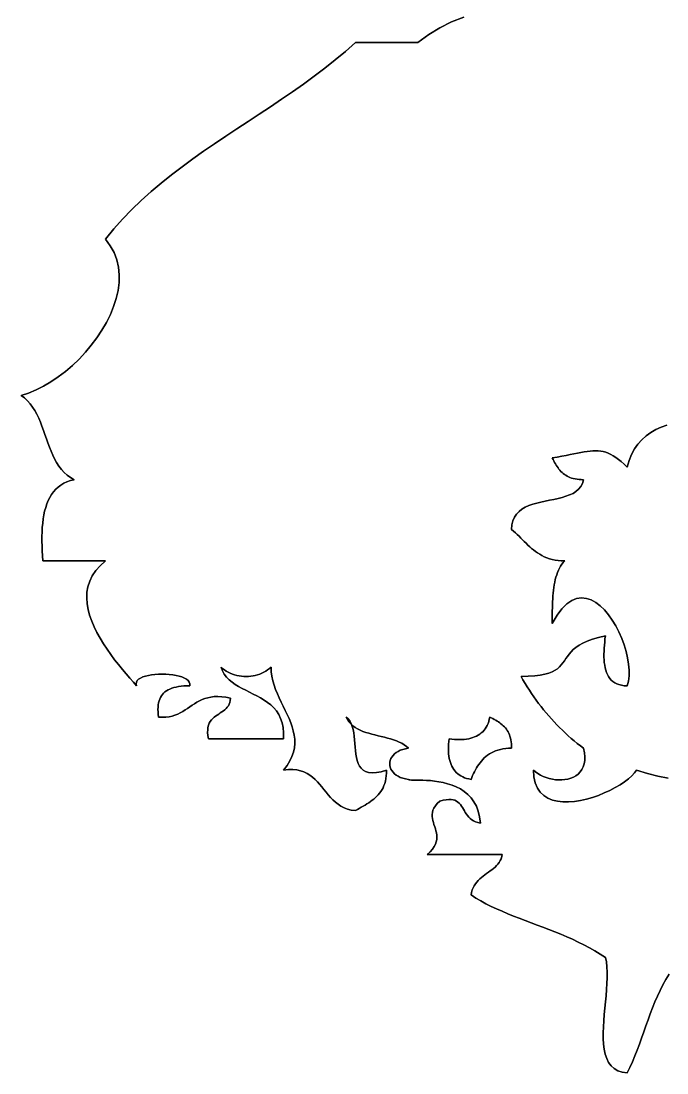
# Model space of a CAD drawing. Extents: x 0 to 1.82, y -2.75 to 0.29.
# Drawn here: x 0.7588 to 0.9635, y -1.927 to -1.5934 of the extents above; entities that cross this region are included whole.
import ezdxf

# ---------------------------------------------------------------- set-up
doc = ezdxf.new("R2010")
doc.units = 0
doc.layers.get('0').update_dxf_attribs({"linetype": 'CONTINUOUS'})

msp = doc.modelspace()

# ---------------------------------------------------------------- linework, layer by layer
at = {"color": 7}
for points in [[(0.89911, -1.59213), (0.89526, -1.59365), (0.89155, -1.59548), (0.88798, -1.59766), (0.88456, -1.60019)], [(0.88456, -1.60019), (0.88798, -1.59766), (0.89155, -1.59548), (0.89526, -1.59365), (0.89911, -1.59213)], [(0.86475, -1.60019), (0.86161, -1.60299), (0.85839, -1.6057), (0.85509, -1.60832), (0.85173, -1.61087), (0.84832, -1.61336), (0.84485, -1.61579), (0.84135, -1.61819), (0.83783, -1.62055), (0.83429, -1.6229), (0.83074, -1.62523), (0.82719, -1.62756), (0.82365, -1.62991), (0.82013, -1.63227), (0.81665, -1.63467), (0.8132, -1.6371), (0.8098, -1.63959), (0.80646, -1.64214), (0.80319, -1.64476), (0.8, -1.64747), (0.79689, -1.65027), (0.79388, -1.65317), (0.79097, -1.65618), (0.78818, -1.65932), (0.78552, -1.66259)], [(0.78552, -1.66259), (0.78818, -1.65932), (0.79097, -1.65618), (0.79388, -1.65317), (0.79689, -1.65027), (0.8, -1.64747), (0.80319, -1.64476), (0.80646, -1.64214), (0.8098, -1.63959), (0.8132, -1.6371), (0.81665, -1.63467), (0.82013, -1.63227), (0.82365, -1.62991), (0.82719, -1.62756), (0.83074, -1.62523), (0.83429, -1.6229), (0.83783, -1.62055), (0.84135, -1.61819), (0.84485, -1.61579), (0.84832, -1.61336), (0.85173, -1.61087), (0.85509, -1.60832), (0.85839, -1.6057), (0.86161, -1.60299), (0.86475, -1.60019)], [(0.78552, -1.66259), (0.78707, -1.66464), (0.78827, -1.6668), (0.78912, -1.66907), (0.78966, -1.67142), (0.78989, -1.67384), (0.78984, -1.67632), (0.78951, -1.67883), (0.78893, -1.68137), (0.78811, -1.68392), (0.78708, -1.68646), (0.78583, -1.68897), (0.7844, -1.69144), (0.78281, -1.69385), (0.78105, -1.69619), (0.77916, -1.69845), (0.77716, -1.7006), (0.77504, -1.70262), (0.77284, -1.70452), (0.77058, -1.70626), (0.76825, -1.70783), (0.7659, -1.70921), (0.76352, -1.7104), (0.76114, -1.71137), (0.75878, -1.71211)], [(0.75878, -1.71211), (0.76114, -1.71137), (0.76352, -1.7104), (0.7659, -1.70921), (0.76825, -1.70783), (0.77058, -1.70626), (0.77284, -1.70452), (0.77504, -1.70262), (0.77716, -1.7006), (0.77916, -1.69845), (0.78105, -1.69619), (0.78281, -1.69385), (0.7844, -1.69144), (0.78583, -1.68897), (0.78708, -1.68646), (0.78811, -1.68392), (0.78893, -1.68137), (0.78951, -1.67883), (0.78984, -1.67632), (0.78989, -1.67384), (0.78966, -1.67142), (0.78912, -1.66907), (0.78827, -1.6668), (0.78707, -1.66464), (0.78552, -1.66259)], [(0.75878, -1.71211), (0.75984, -1.71291), (0.76079, -1.71379), (0.76165, -1.71477), (0.76243, -1.71581), (0.76314, -1.71693), (0.76378, -1.7181), (0.76436, -1.71933), (0.7649, -1.72059), (0.76541, -1.72188), (0.76589, -1.7232), (0.76636, -1.72452), (0.76682, -1.72586), (0.76729, -1.72718), (0.76778, -1.7285), (0.76828, -1.72979), (0.76883, -1.73104), (0.76942, -1.73226), (0.77006, -1.73342), (0.77077, -1.73453), (0.77155, -1.73557), (0.77241, -1.73653), (0.77337, -1.7374), (0.77444, -1.73818), (0.77561, -1.73886)], [(0.77561, -1.73886), (0.77444, -1.73818), (0.77337, -1.7374), (0.77241, -1.73653), (0.77155, -1.73557), (0.77077, -1.73453), (0.77006, -1.73342), (0.76942, -1.73226), (0.76883, -1.73104), (0.76828, -1.72979), (0.76778, -1.7285), (0.76729, -1.72718), (0.76682, -1.72586), (0.76636, -1.72452), (0.76589, -1.7232), (0.76541, -1.72188), (0.7649, -1.72059), (0.76436, -1.71933), (0.76378, -1.7181), (0.76314, -1.71693), (0.76243, -1.71581), (0.76165, -1.71477), (0.76079, -1.71379), (0.75984, -1.71291), (0.75878, -1.71211)], [(0.95092, -1.73489), (0.95151, -1.73277), (0.95227, -1.73084), (0.9532, -1.7291), (0.95428, -1.72754), (0.95552, -1.72616), (0.95688, -1.72494), (0.95837, -1.72388), (0.95998, -1.72297), (0.9617, -1.7222), (0.96351, -1.72157)], [(0.96351, -1.72157), (0.9617, -1.7222), (0.95998, -1.72297), (0.95837, -1.72388), (0.95688, -1.72494), (0.95552, -1.72616), (0.95428, -1.72754), (0.9532, -1.7291), (0.95227, -1.73084), (0.95151, -1.73277), (0.95092, -1.73489)], [(0.92715, -1.73192), (0.92871, -1.73167), (0.93017, -1.73141), (0.93155, -1.73116), (0.93283, -1.73091), (0.93404, -1.73066), (0.93518, -1.73044), (0.93626, -1.73023), (0.93728, -1.73005), (0.93824, -1.7299), (0.93916, -1.72979), (0.94005, -1.72972), (0.9409, -1.72969), (0.94172, -1.72972), (0.94252, -1.7298), (0.94332, -1.72995), (0.9441, -1.73016), (0.94489, -1.73045), (0.94568, -1.73081), (0.94648, -1.73125), (0.94731, -1.73179), (0.94816, -1.73241), (0.94904, -1.73313), (0.94996, -1.73396), (0.95092, -1.73489)], [(0.95092, -1.73489), (0.94996, -1.73396), (0.94904, -1.73313), (0.94816, -1.73241), (0.94731, -1.73179), (0.94648, -1.73125), (0.94568, -1.73081), (0.94489, -1.73045), (0.9441, -1.73016), (0.94332, -1.72995), (0.94252, -1.7298), (0.94172, -1.72972), (0.9409, -1.72969), (0.94005, -1.72972), (0.93916, -1.72979), (0.93824, -1.7299), (0.93728, -1.73005), (0.93626, -1.73023), (0.93518, -1.73044), (0.93404, -1.73066), (0.93283, -1.73091), (0.93155, -1.73116), (0.93017, -1.73141), (0.92871, -1.73167), (0.92715, -1.73192)], [(0.93706, -1.73886), (0.93633, -1.73884), (0.93565, -1.7388), (0.93501, -1.73872), (0.9344, -1.73862), (0.93382, -1.73849), (0.93328, -1.73833), (0.93277, -1.73815), (0.93229, -1.73794), (0.93183, -1.73771), (0.93141, -1.73745), (0.931, -1.73717), (0.93062, -1.73688), (0.93026, -1.73656), (0.92992, -1.73622), (0.92959, -1.73586), (0.92928, -1.73548), (0.92898, -1.73509), (0.9287, -1.73468), (0.92843, -1.73425), (0.92816, -1.73381), (0.9279, -1.73336), (0.92765, -1.73289), (0.9274, -1.73241), (0.92715, -1.73192)], [(0.92715, -1.73192), (0.9274, -1.73241), (0.92765, -1.73289), (0.9279, -1.73336), (0.92816, -1.73381), (0.92843, -1.73425), (0.9287, -1.73468), (0.92898, -1.73509), (0.92928, -1.73548), (0.92959, -1.73586), (0.92992, -1.73622), (0.93026, -1.73656), (0.93062, -1.73688), (0.931, -1.73717), (0.93141, -1.73745), (0.93183, -1.73771), (0.93229, -1.73794), (0.93277, -1.73815), (0.93328, -1.73833), (0.93382, -1.73849), (0.9344, -1.73862), (0.93501, -1.73872), (0.93565, -1.7388), (0.93633, -1.73884), (0.93706, -1.73886)], [(0.77561, -1.73886), (0.77442, -1.73915), (0.77332, -1.73953), (0.7723, -1.74), (0.77137, -1.74056), (0.77052, -1.74119), (0.76975, -1.7419), (0.76905, -1.74269), (0.76842, -1.74355), (0.76787, -1.74448), (0.76738, -1.74547), (0.76695, -1.74653), (0.76658, -1.74765), (0.76626, -1.74882), (0.76601, -1.75005), (0.7658, -1.75132), (0.76564, -1.75265), (0.76552, -1.75402), (0.76545, -1.75543), (0.76541, -1.75688), (0.76541, -1.75837), (0.76545, -1.75989), (0.76551, -1.76143), (0.7656, -1.76301), (0.76571, -1.76461)], [(0.76571, -1.76461), (0.7656, -1.76301), (0.76551, -1.76143), (0.76545, -1.75989), (0.76541, -1.75837), (0.76541, -1.75688), (0.76545, -1.75543), (0.76552, -1.75402), (0.76564, -1.75265), (0.7658, -1.75132), (0.76601, -1.75005), (0.76626, -1.74882), (0.76658, -1.74765), (0.76695, -1.74653), (0.76738, -1.74547), (0.76787, -1.74448), (0.76842, -1.74355), (0.76905, -1.74269), (0.76975, -1.7419), (0.77052, -1.74119), (0.77137, -1.74056), (0.7723, -1.74), (0.77332, -1.73953), (0.77442, -1.73915), (0.77561, -1.73886)], [(0.91428, -1.7547), (0.91438, -1.75319), (0.91469, -1.75188), (0.91517, -1.75073), (0.91583, -1.74975), (0.91663, -1.7489), (0.91756, -1.74819), (0.9186, -1.74758), (0.91974, -1.74707), (0.92096, -1.74664), (0.92224, -1.74627), (0.92357, -1.74595), (0.92492, -1.74567), (0.92629, -1.74539), (0.92765, -1.74512), (0.92898, -1.74483), (0.93027, -1.74451), (0.9315, -1.74413), (0.93266, -1.7437), (0.93373, -1.74319), (0.93468, -1.74257), (0.93551, -1.74185), (0.93619, -1.741), (0.93671, -1.74001), (0.93706, -1.73886)], [(0.93706, -1.73886), (0.93671, -1.74001), (0.93619, -1.741), (0.93551, -1.74185), (0.93468, -1.74257), (0.93373, -1.74319), (0.93266, -1.7437), (0.9315, -1.74413), (0.93027, -1.74451), (0.92898, -1.74483), (0.92765, -1.74512), (0.92629, -1.74539), (0.92492, -1.74567), (0.92357, -1.74595), (0.92224, -1.74627), (0.92096, -1.74664), (0.91974, -1.74707), (0.9186, -1.74758), (0.91756, -1.74819), (0.91663, -1.7489), (0.91583, -1.74975), (0.91517, -1.75073), (0.91469, -1.75188), (0.91438, -1.75319), (0.91428, -1.7547)], [(0.93111, -1.76461), (0.93003, -1.76458), (0.92901, -1.76449), (0.92803, -1.76434), (0.92712, -1.76415), (0.92625, -1.76391), (0.92542, -1.76362), (0.92463, -1.76329), (0.92389, -1.76292), (0.92318, -1.76252), (0.92249, -1.76209), (0.92184, -1.76163), (0.92121, -1.76114), (0.9206, -1.76064), (0.92001, -1.76011), (0.91943, -1.75958), (0.91886, -1.75903), (0.9183, -1.75848), (0.91774, -1.75792), (0.91719, -1.75737), (0.91662, -1.75681), (0.91606, -1.75627), (0.91548, -1.75573), (0.91489, -1.75521), (0.91428, -1.7547)], [(0.91428, -1.7547), (0.91489, -1.75521), (0.91548, -1.75573), (0.91606, -1.75627), (0.91662, -1.75681), (0.91719, -1.75737), (0.91774, -1.75792), (0.9183, -1.75848), (0.91886, -1.75903), (0.91943, -1.75958), (0.92001, -1.76011), (0.9206, -1.76064), (0.92121, -1.76114), (0.92184, -1.76163), (0.92249, -1.76209), (0.92318, -1.76252), (0.92389, -1.76292), (0.92463, -1.76329), (0.92542, -1.76362), (0.92625, -1.76391), (0.92712, -1.76415), (0.92803, -1.76434), (0.92901, -1.76449), (0.93003, -1.76458), (0.93111, -1.76461)], [(0.78552, -1.76461), (0.78382, -1.76613), (0.78244, -1.76771), (0.78135, -1.76936), (0.78054, -1.77105), (0.77999, -1.77279), (0.77968, -1.77456), (0.7796, -1.77636), (0.77972, -1.77818), (0.78003, -1.78002), (0.78052, -1.78186), (0.78116, -1.7837), (0.78193, -1.78553), (0.78282, -1.78735), (0.78381, -1.78914), (0.78489, -1.79091), (0.78603, -1.79263), (0.78722, -1.79432), (0.78844, -1.79595), (0.78968, -1.79752), (0.79091, -1.79902), (0.79211, -1.80045), (0.79328, -1.8018), (0.79439, -1.80306), (0.79542, -1.80423)], [(0.79542, -1.80423), (0.79439, -1.80306), (0.79328, -1.8018), (0.79211, -1.80045), (0.79091, -1.79902), (0.78968, -1.79752), (0.78844, -1.79595), (0.78722, -1.79432), (0.78603, -1.79263), (0.78489, -1.79091), (0.78381, -1.78914), (0.78282, -1.78735), (0.78193, -1.78553), (0.78116, -1.7837), (0.78052, -1.78186), (0.78003, -1.78002), (0.77972, -1.77818), (0.7796, -1.77636), (0.77968, -1.77456), (0.77999, -1.77279), (0.78054, -1.77105), (0.78135, -1.76936), (0.78244, -1.76771), (0.78382, -1.76613), (0.78552, -1.76461)], [(0.92715, -1.78442), (0.92715, -1.78343), (0.92716, -1.78244), (0.92716, -1.78145), (0.92717, -1.78047), (0.92719, -1.7795), (0.92721, -1.77854), (0.92725, -1.77758), (0.9273, -1.77664), (0.92736, -1.77571), (0.92744, -1.7748), (0.92753, -1.7739), (0.92765, -1.77303), (0.92778, -1.77217), (0.92794, -1.77134), (0.92812, -1.77053), (0.92833, -1.76974), (0.92856, -1.76899), (0.92882, -1.76826), (0.92912, -1.76756), (0.92945, -1.7669), (0.92981, -1.76627), (0.9302, -1.76568), (0.93064, -1.76512), (0.93111, -1.76461)], [(0.93111, -1.76461), (0.93064, -1.76512), (0.9302, -1.76568), (0.92981, -1.76627), (0.92945, -1.7669), (0.92912, -1.76756), (0.92882, -1.76826), (0.92856, -1.76899), (0.92833, -1.76974), (0.92812, -1.77053), (0.92794, -1.77134), (0.92778, -1.77217), (0.92765, -1.77303), (0.92753, -1.7739), (0.92744, -1.7748), (0.92736, -1.77571), (0.9273, -1.77664), (0.92725, -1.77758), (0.92721, -1.77854), (0.92719, -1.7795), (0.92717, -1.78047), (0.92716, -1.78145), (0.92716, -1.78244), (0.92715, -1.78343), (0.92715, -1.78442)], [(0.95092, -1.80423), (0.95132, -1.80276), (0.95152, -1.80111), (0.95153, -1.79931), (0.95136, -1.79739), (0.95104, -1.79539), (0.95055, -1.79333), (0.94992, -1.79125), (0.94916, -1.78919), (0.94828, -1.78716), (0.94728, -1.78522), (0.94618, -1.78338), (0.94498, -1.78169), (0.9437, -1.78018), (0.94235, -1.77887), (0.94094, -1.7778), (0.93948, -1.77701), (0.93797, -1.77652), (0.93644, -1.77637), (0.93488, -1.77659), (0.93332, -1.77722), (0.93175, -1.77828), (0.93019, -1.77981), (0.92866, -1.78185), (0.92715, -1.78442)], [(0.92715, -1.78442), (0.92866, -1.78185), (0.93019, -1.77981), (0.93175, -1.77828), (0.93332, -1.77722), (0.93488, -1.77659), (0.93644, -1.77637), (0.93797, -1.77652), (0.93948, -1.77701), (0.94094, -1.7778), (0.94235, -1.77887), (0.9437, -1.78018), (0.94498, -1.78169), (0.94618, -1.78338), (0.94728, -1.78522), (0.94828, -1.78716), (0.94916, -1.78919), (0.94992, -1.79125), (0.95055, -1.79333), (0.95104, -1.79539), (0.95136, -1.79739), (0.95153, -1.79931), (0.95152, -1.80111), (0.95132, -1.80276), (0.95092, -1.80423)], [(0.91725, -1.80125), (0.91956, -1.80121), (0.92158, -1.80108), (0.92331, -1.80086), (0.9248, -1.80058), (0.92607, -1.80022), (0.92714, -1.7998), (0.92804, -1.79932), (0.9288, -1.7988), (0.92945, -1.79822), (0.93002, -1.79761), (0.93052, -1.79697), (0.93099, -1.7963), (0.93146, -1.79561), (0.93195, -1.79491), (0.93248, -1.79419), (0.9331, -1.79348), (0.93381, -1.79276), (0.93466, -1.79206), (0.93566, -1.79137), (0.93685, -1.79071), (0.93825, -1.79007), (0.93989, -1.78946), (0.94179, -1.7889), (0.94399, -1.78838)], [(0.94399, -1.78838), (0.94179, -1.7889), (0.93989, -1.78946), (0.93825, -1.79007), (0.93685, -1.79071), (0.93566, -1.79137), (0.93466, -1.79206), (0.93381, -1.79276), (0.9331, -1.79348), (0.93248, -1.79419), (0.93195, -1.79491), (0.93146, -1.79561), (0.93099, -1.7963), (0.93052, -1.79697), (0.93002, -1.79761), (0.92945, -1.79822), (0.9288, -1.7988), (0.92804, -1.79932), (0.92714, -1.7998), (0.92607, -1.80022), (0.9248, -1.80058), (0.92331, -1.80086), (0.92158, -1.80108), (0.91956, -1.80121), (0.91725, -1.80125)], [(0.94399, -1.78838), (0.94387, -1.78937), (0.94377, -1.79035), (0.94368, -1.79133), (0.94361, -1.7923), (0.94356, -1.79326), (0.94354, -1.7942), (0.94355, -1.79512), (0.94359, -1.79601), (0.94366, -1.79687), (0.94377, -1.79771), (0.94392, -1.79851), (0.94411, -1.79927), (0.94435, -1.8), (0.94464, -1.80067), (0.94499, -1.8013), (0.94538, -1.80188), (0.94584, -1.8024), (0.94636, -1.80286), (0.94694, -1.80327), (0.94759, -1.8036), (0.94831, -1.80387), (0.9491, -1.80407), (0.94997, -1.80419), (0.95092, -1.80423)], [(0.95092, -1.80423), (0.94997, -1.80419), (0.9491, -1.80407), (0.94831, -1.80387), (0.94759, -1.8036), (0.94694, -1.80327), (0.94636, -1.80286), (0.94584, -1.8024), (0.94538, -1.80188), (0.94499, -1.8013), (0.94464, -1.80067), (0.94435, -1.8), (0.94411, -1.79927), (0.94392, -1.79851), (0.94377, -1.79771), (0.94366, -1.79687), (0.94359, -1.79601), (0.94355, -1.79512), (0.94354, -1.7942), (0.94356, -1.79326), (0.94361, -1.7923), (0.94368, -1.79133), (0.94377, -1.79035), (0.94387, -1.78937), (0.94399, -1.78838)], [(0.84197, -1.82106), (0.842, -1.81918), (0.84185, -1.81748), (0.84153, -1.81594), (0.84106, -1.81456), (0.84045, -1.81332), (0.83972, -1.81221), (0.83887, -1.81121), (0.83794, -1.81032), (0.83693, -1.8095), (0.83585, -1.80876), (0.83472, -1.80808), (0.83356, -1.80744), (0.83237, -1.80684), (0.83118, -1.80625), (0.83, -1.80566), (0.82884, -1.80507), (0.82772, -1.80445), (0.82665, -1.80379), (0.82565, -1.80308), (0.82473, -1.80231), (0.82391, -1.80146), (0.8232, -1.80051), (0.82261, -1.79946), (0.82217, -1.79828)], [(0.82217, -1.79828), (0.82268, -1.79876), (0.82323, -1.79919), (0.82382, -1.79958), (0.82444, -1.79993), (0.82509, -1.80024), (0.82576, -1.80051), (0.82645, -1.80074), (0.82715, -1.80092), (0.82788, -1.80107), (0.82861, -1.80117), (0.82935, -1.80123), (0.83009, -1.80125), (0.83083, -1.80123), (0.83157, -1.80117), (0.8323, -1.80107), (0.83302, -1.80092), (0.83373, -1.80074), (0.83442, -1.80051), (0.83509, -1.80024), (0.83574, -1.79993), (0.83636, -1.79958), (0.83694, -1.79919), (0.8375, -1.79876), (0.83801, -1.79828)], [(0.83801, -1.79828), (0.8375, -1.79876), (0.83694, -1.79919), (0.83636, -1.79958), (0.83574, -1.79993), (0.83509, -1.80024), (0.83442, -1.80051), (0.83373, -1.80074), (0.83302, -1.80092), (0.8323, -1.80107), (0.83157, -1.80117), (0.83083, -1.80123), (0.83009, -1.80125), (0.82935, -1.80123), (0.82861, -1.80117), (0.82788, -1.80107), (0.82715, -1.80092), (0.82645, -1.80074), (0.82576, -1.80051), (0.82509, -1.80024), (0.82444, -1.79993), (0.82382, -1.79958), (0.82323, -1.79919), (0.82268, -1.79876), (0.82217, -1.79828)], [(0.82217, -1.79828), (0.82261, -1.79946), (0.8232, -1.80051), (0.82391, -1.80146), (0.82473, -1.80231), (0.82565, -1.80308), (0.82665, -1.80379), (0.82772, -1.80445), (0.82884, -1.80507), (0.83, -1.80566), (0.83118, -1.80625), (0.83237, -1.80684), (0.83356, -1.80744), (0.83472, -1.80808), (0.83585, -1.80876), (0.83693, -1.8095), (0.83794, -1.81032), (0.83887, -1.81121), (0.83972, -1.81221), (0.84045, -1.81332), (0.84106, -1.81456), (0.84153, -1.81594), (0.84185, -1.81748), (0.842, -1.81918), (0.84197, -1.82106)], [(0.83801, -1.79828), (0.83808, -1.79975), (0.83828, -1.8012), (0.83859, -1.80261), (0.83899, -1.80401), (0.83948, -1.80538), (0.84002, -1.80673), (0.84062, -1.80807), (0.84124, -1.8094), (0.84188, -1.81071), (0.84251, -1.81202), (0.84313, -1.81332), (0.84371, -1.81463), (0.84424, -1.81593), (0.8447, -1.81723), (0.84507, -1.81854), (0.84535, -1.81985), (0.84551, -1.82118), (0.84553, -1.82252), (0.84541, -1.82387), (0.84512, -1.82525), (0.84465, -1.82664), (0.84398, -1.82805), (0.84309, -1.8295), (0.84197, -1.83097)], [(0.84197, -1.83097), (0.84309, -1.8295), (0.84398, -1.82805), (0.84465, -1.82664), (0.84512, -1.82525), (0.84541, -1.82387), (0.84553, -1.82252), (0.84551, -1.82118), (0.84535, -1.81985), (0.84507, -1.81854), (0.8447, -1.81723), (0.84424, -1.81593), (0.84371, -1.81463), (0.84313, -1.81332), (0.84251, -1.81202), (0.84188, -1.81071), (0.84124, -1.8094), (0.84062, -1.80807), (0.84002, -1.80673), (0.83948, -1.80538), (0.83899, -1.80401), (0.83859, -1.80261), (0.83828, -1.8012), (0.83808, -1.79975), (0.83801, -1.79828)], [(0.79542, -1.80423), (0.79529, -1.80363), (0.79536, -1.80309), (0.79562, -1.8026), (0.79605, -1.80216), (0.79664, -1.80178), (0.79736, -1.80144), (0.79819, -1.80116), (0.79913, -1.80092), (0.80014, -1.80074), (0.80122, -1.80061), (0.80233, -1.80054), (0.80347, -1.80051), (0.80462, -1.80054), (0.80575, -1.80061), (0.80685, -1.80074), (0.8079, -1.80092), (0.80888, -1.80116), (0.80977, -1.80144), (0.81056, -1.80178), (0.81122, -1.80216), (0.81174, -1.8026), (0.8121, -1.80309), (0.81228, -1.80363), (0.81226, -1.80423)], [(0.81226, -1.80423), (0.81228, -1.80363), (0.8121, -1.80309), (0.81174, -1.8026), (0.81122, -1.80216), (0.81056, -1.80178), (0.80977, -1.80144), (0.80888, -1.80116), (0.8079, -1.80092), (0.80685, -1.80074), (0.80575, -1.80061), (0.80462, -1.80054), (0.80347, -1.80051), (0.80233, -1.80054), (0.80122, -1.80061), (0.80014, -1.80074), (0.79913, -1.80092), (0.79819, -1.80116), (0.79736, -1.80144), (0.79664, -1.80178), (0.79605, -1.80216), (0.79562, -1.8026), (0.79536, -1.80309), (0.79529, -1.80363), (0.79542, -1.80423)], [(0.93706, -1.82403), (0.93607, -1.82328), (0.9351, -1.82251), (0.93413, -1.82172), (0.93318, -1.8209), (0.93224, -1.82007), (0.93132, -1.81922), (0.9304, -1.81835), (0.9295, -1.81747), (0.92861, -1.81657), (0.92774, -1.81565), (0.92688, -1.81471), (0.92604, -1.81376), (0.92521, -1.81279), (0.9244, -1.81181), (0.9236, -1.81081), (0.92282, -1.8098), (0.92206, -1.80878), (0.92132, -1.80774), (0.92059, -1.80669), (0.91989, -1.80562), (0.9192, -1.80455), (0.91853, -1.80346), (0.91788, -1.80236), (0.91725, -1.80125)], [(0.91725, -1.80125), (0.91788, -1.80236), (0.91853, -1.80346), (0.9192, -1.80455), (0.91989, -1.80562), (0.92059, -1.80669), (0.92132, -1.80774), (0.92206, -1.80878), (0.92282, -1.8098), (0.9236, -1.81081), (0.9244, -1.81181), (0.92521, -1.81279), (0.92604, -1.81376), (0.92688, -1.81471), (0.92774, -1.81565), (0.92861, -1.81657), (0.9295, -1.81747), (0.9304, -1.81835), (0.93132, -1.81922), (0.93224, -1.82007), (0.93318, -1.8209), (0.93413, -1.82172), (0.9351, -1.82251), (0.93607, -1.82328), (0.93706, -1.82403)], [(0.81226, -1.80423), (0.8113, -1.80424), (0.81038, -1.80429), (0.80952, -1.80437), (0.80871, -1.80448), (0.80794, -1.80462), (0.80723, -1.8048), (0.80657, -1.80501), (0.80595, -1.80525), (0.80538, -1.80553), (0.80486, -1.80584), (0.80439, -1.80619), (0.80397, -1.80658), (0.80359, -1.807), (0.80325, -1.80746), (0.80297, -1.80795), (0.80272, -1.80848), (0.80253, -1.80905), (0.80237, -1.80966), (0.80226, -1.8103), (0.8022, -1.81099), (0.80217, -1.81171), (0.80219, -1.81248), (0.80225, -1.81328), (0.80236, -1.81413)], [(0.80236, -1.81413), (0.80225, -1.81328), (0.80219, -1.81248), (0.80217, -1.81171), (0.8022, -1.81099), (0.80226, -1.8103), (0.80237, -1.80966), (0.80253, -1.80905), (0.80272, -1.80848), (0.80297, -1.80795), (0.80325, -1.80746), (0.80359, -1.807), (0.80397, -1.80658), (0.80439, -1.80619), (0.80486, -1.80584), (0.80538, -1.80553), (0.80595, -1.80525), (0.80657, -1.80501), (0.80723, -1.8048), (0.80794, -1.80462), (0.80871, -1.80448), (0.80952, -1.80437), (0.81038, -1.80429), (0.8113, -1.80424), (0.81226, -1.80423)], [(0.80236, -1.81413), (0.80355, -1.8142), (0.80466, -1.81416), (0.80569, -1.81404), (0.80666, -1.81383), (0.80757, -1.81355), (0.80842, -1.8132), (0.80924, -1.81281), (0.81002, -1.81237), (0.81078, -1.8119), (0.81153, -1.81141), (0.81226, -1.81091), (0.813, -1.81042), (0.81375, -1.80993), (0.81452, -1.80946), (0.81532, -1.80902), (0.81615, -1.80863), (0.81703, -1.80828), (0.81796, -1.808), (0.81895, -1.80779), (0.82001, -1.80766), (0.82115, -1.80763), (0.82238, -1.8077), (0.82371, -1.80788), (0.82514, -1.80819)], [(0.82514, -1.80819), (0.82371, -1.80788), (0.82238, -1.8077), (0.82115, -1.80763), (0.82001, -1.80766), (0.81895, -1.80779), (0.81796, -1.808), (0.81703, -1.80828), (0.81615, -1.80863), (0.81532, -1.80902), (0.81452, -1.80946), (0.81375, -1.80993), (0.813, -1.81042), (0.81226, -1.81091), (0.81153, -1.81141), (0.81078, -1.8119), (0.81002, -1.81237), (0.80924, -1.81281), (0.80842, -1.8132), (0.80757, -1.81355), (0.80666, -1.81383), (0.80569, -1.81404), (0.80466, -1.81416), (0.80355, -1.8142), (0.80236, -1.81413)], [(0.82514, -1.80819), (0.82509, -1.80889), (0.82496, -1.80952), (0.82476, -1.81008), (0.82449, -1.81059), (0.82416, -1.81104), (0.82378, -1.81145), (0.82335, -1.81183), (0.8229, -1.81219), (0.82242, -1.81252), (0.82193, -1.81285), (0.82143, -1.81318), (0.82093, -1.81351), (0.82044, -1.81386), (0.81997, -1.81423), (0.81953, -1.81464), (0.81912, -1.81508), (0.81876, -1.81558), (0.81845, -1.81613), (0.81821, -1.81674), (0.81803, -1.81743), (0.81793, -1.81819), (0.81792, -1.81905), (0.81801, -1.82), (0.8182, -1.82106)], [(0.8182, -1.82106), (0.81801, -1.82), (0.81792, -1.81905), (0.81793, -1.81819), (0.81803, -1.81743), (0.81821, -1.81674), (0.81845, -1.81613), (0.81876, -1.81558), (0.81912, -1.81508), (0.81953, -1.81464), (0.81997, -1.81423), (0.82044, -1.81386), (0.82093, -1.81351), (0.82143, -1.81318), (0.82193, -1.81285), (0.82242, -1.81252), (0.8229, -1.81219), (0.82335, -1.81183), (0.82378, -1.81145), (0.82416, -1.81104), (0.82449, -1.81059), (0.82476, -1.81008), (0.82496, -1.80952), (0.82509, -1.80889), (0.82514, -1.80819)], [(0.87466, -1.83097), (0.87292, -1.83147), (0.8714, -1.83175), (0.87008, -1.83183), (0.86896, -1.83172), (0.86801, -1.83143), (0.86722, -1.83098), (0.86656, -1.8304), (0.86604, -1.82968), (0.86562, -1.82886), (0.8653, -1.82794), (0.86506, -1.82695), (0.86488, -1.82589), (0.86474, -1.82479), (0.86464, -1.82365), (0.86455, -1.8225), (0.86446, -1.82136), (0.86435, -1.82023), (0.86421, -1.81913), (0.86402, -1.81808), (0.86377, -1.8171), (0.86343, -1.81619), (0.863, -1.81539), (0.86246, -1.81469), (0.86178, -1.81413)], [(0.86178, -1.81413), (0.8622, -1.81495), (0.8627, -1.81569), (0.86328, -1.81634), (0.86394, -1.81693), (0.86466, -1.81745), (0.86544, -1.81791), (0.86627, -1.81831), (0.86714, -1.81868), (0.86805, -1.819), (0.86899, -1.8193), (0.86996, -1.81957), (0.87095, -1.81983), (0.87194, -1.82007), (0.87294, -1.82031), (0.87393, -1.82055), (0.87492, -1.82081), (0.87588, -1.82108), (0.87683, -1.82137), (0.87774, -1.8217), (0.87861, -1.82206), (0.87944, -1.82247), (0.88022, -1.82293), (0.88094, -1.82345), (0.88159, -1.82403)], [(0.88159, -1.82403), (0.88094, -1.82345), (0.88022, -1.82293), (0.87944, -1.82247), (0.87861, -1.82206), (0.87774, -1.8217), (0.87683, -1.82137), (0.87588, -1.82108), (0.87492, -1.82081), (0.87393, -1.82055), (0.87294, -1.82031), (0.87194, -1.82007), (0.87095, -1.81983), (0.86996, -1.81957), (0.86899, -1.8193), (0.86805, -1.819), (0.86714, -1.81868), (0.86627, -1.81831), (0.86544, -1.81791), (0.86466, -1.81745), (0.86394, -1.81693), (0.86328, -1.81634), (0.8627, -1.81569), (0.8622, -1.81495), (0.86178, -1.81413)], [(0.86178, -1.81413), (0.86246, -1.81469), (0.863, -1.81539), (0.86343, -1.81619), (0.86377, -1.8171), (0.86402, -1.81808), (0.86421, -1.81913), (0.86435, -1.82023), (0.86446, -1.82136), (0.86455, -1.8225), (0.86464, -1.82365), (0.86474, -1.82479), (0.86488, -1.82589), (0.86506, -1.82695), (0.8653, -1.82794), (0.86562, -1.82886), (0.86604, -1.82968), (0.86656, -1.8304), (0.86722, -1.83098), (0.86801, -1.83143), (0.86896, -1.83172), (0.87008, -1.83183), (0.8714, -1.83175), (0.87292, -1.83147), (0.87466, -1.83097)], [(0.89447, -1.82106), (0.89532, -1.82117), (0.89616, -1.82125), (0.89697, -1.82129), (0.89776, -1.82131), (0.89853, -1.82129), (0.89927, -1.82123), (0.89998, -1.82115), (0.90067, -1.82103), (0.90133, -1.82087), (0.90196, -1.82068), (0.90256, -1.82046), (0.90313, -1.8202), (0.90368, -1.8199), (0.90419, -1.81957), (0.90466, -1.8192), (0.90511, -1.81879), (0.90552, -1.81834), (0.90589, -1.81786), (0.90623, -1.81734), (0.90653, -1.81678), (0.90679, -1.81617), (0.90701, -1.81553), (0.9072, -1.81485), (0.90734, -1.81413)], [(0.90734, -1.81413), (0.9072, -1.81485), (0.90701, -1.81553), (0.90679, -1.81617), (0.90653, -1.81678), (0.90623, -1.81734), (0.90589, -1.81786), (0.90552, -1.81834), (0.90511, -1.81879), (0.90466, -1.8192), (0.90419, -1.81957), (0.90368, -1.8199), (0.90313, -1.8202), (0.90256, -1.82046), (0.90196, -1.82068), (0.90133, -1.82087), (0.90067, -1.82103), (0.89998, -1.82115), (0.89927, -1.82123), (0.89853, -1.82129), (0.89776, -1.82131), (0.89697, -1.82129), (0.89616, -1.82125), (0.89532, -1.82117), (0.89447, -1.82106)], [(0.90734, -1.81413), (0.90783, -1.81438), (0.90831, -1.81463), (0.90878, -1.81488), (0.90923, -1.81514), (0.90967, -1.8154), (0.9101, -1.81568), (0.91051, -1.81596), (0.9109, -1.81626), (0.91128, -1.81657), (0.91164, -1.81689), (0.91198, -1.81724), (0.9123, -1.8176), (0.9126, -1.81798), (0.91287, -1.81838), (0.91313, -1.81881), (0.91336, -1.81927), (0.91357, -1.81975), (0.91375, -1.82026), (0.91391, -1.8208), (0.91404, -1.82138), (0.91414, -1.82198), (0.91422, -1.82263), (0.91426, -1.82331), (0.91428, -1.82403)], [(0.91428, -1.82403), (0.91426, -1.82331), (0.91422, -1.82263), (0.91414, -1.82198), (0.91404, -1.82138), (0.91391, -1.8208), (0.91375, -1.82026), (0.91357, -1.81975), (0.91336, -1.81927), (0.91313, -1.81881), (0.91287, -1.81838), (0.9126, -1.81798), (0.9123, -1.8176), (0.91198, -1.81724), (0.91164, -1.81689), (0.91128, -1.81657), (0.9109, -1.81626), (0.91051, -1.81596), (0.9101, -1.81568), (0.90967, -1.8154), (0.90923, -1.81514), (0.90878, -1.81488), (0.90831, -1.81463), (0.90783, -1.81438), (0.90734, -1.81413)], [(0.9014, -1.83394), (0.90068, -1.83379), (0.9, -1.83361), (0.89936, -1.83339), (0.89876, -1.83312), (0.89819, -1.83282), (0.89767, -1.83248), (0.89719, -1.83211), (0.89674, -1.8317), (0.89633, -1.83126), (0.89596, -1.83078), (0.89563, -1.83027), (0.89533, -1.82973), (0.89507, -1.82916), (0.89485, -1.82855), (0.89466, -1.82792), (0.8945, -1.82726), (0.89438, -1.82658), (0.8943, -1.82586), (0.89424, -1.82512), (0.89423, -1.82436), (0.89424, -1.82357), (0.89428, -1.82275), (0.89436, -1.82192), (0.89447, -1.82106)], [(0.89447, -1.82106), (0.89436, -1.82192), (0.89428, -1.82275), (0.89424, -1.82357), (0.89423, -1.82436), (0.89424, -1.82512), (0.8943, -1.82586), (0.89438, -1.82658), (0.8945, -1.82726), (0.89466, -1.82792), (0.89485, -1.82855), (0.89507, -1.82916), (0.89533, -1.82973), (0.89563, -1.83027), (0.89596, -1.83078), (0.89633, -1.83126), (0.89674, -1.8317), (0.89719, -1.83211), (0.89767, -1.83248), (0.89819, -1.83282), (0.89876, -1.83312), (0.89936, -1.83339), (0.9, -1.83361), (0.90068, -1.83379), (0.9014, -1.83394)], [(0.88159, -1.82403), (0.88064, -1.82419), (0.87978, -1.82442), (0.87899, -1.8247), (0.87829, -1.82504), (0.87767, -1.82543), (0.87714, -1.82586), (0.87668, -1.82633), (0.87631, -1.82682), (0.87602, -1.82734), (0.87581, -1.82788), (0.87569, -1.82843), (0.87565, -1.82899), (0.87569, -1.82954), (0.87581, -1.83009), (0.87602, -1.83063), (0.87631, -1.83115), (0.87668, -1.83165), (0.87714, -1.83211), (0.87767, -1.83254), (0.87829, -1.83293), (0.87899, -1.83327), (0.87978, -1.83356), (0.88064, -1.83378), (0.88159, -1.83394)], [(0.88159, -1.83394), (0.88064, -1.83378), (0.87978, -1.83356), (0.87899, -1.83327), (0.87829, -1.83293), (0.87767, -1.83254), (0.87714, -1.83211), (0.87668, -1.83165), (0.87631, -1.83115), (0.87602, -1.83063), (0.87581, -1.83009), (0.87569, -1.82954), (0.87565, -1.82899), (0.87569, -1.82843), (0.87581, -1.82788), (0.87602, -1.82734), (0.87631, -1.82682), (0.87668, -1.82633), (0.87714, -1.82586), (0.87767, -1.82543), (0.87829, -1.82504), (0.87899, -1.8247), (0.87978, -1.82442), (0.88064, -1.82419), (0.88159, -1.82403)], [(0.91428, -1.82403), (0.91331, -1.82406), (0.9124, -1.82413), (0.91153, -1.82426), (0.91071, -1.82442), (0.90993, -1.82463), (0.9092, -1.82489), (0.90851, -1.82518), (0.90786, -1.8255), (0.90724, -1.82586), (0.90667, -1.82626), (0.90612, -1.82668), (0.90561, -1.82713), (0.90513, -1.82761), (0.90468, -1.82811), (0.90426, -1.82863), (0.90386, -1.82917), (0.90349, -1.82973), (0.90313, -1.8303), (0.9028, -1.83089), (0.90249, -1.83149), (0.9022, -1.83209), (0.90192, -1.8327), (0.90165, -1.83332), (0.9014, -1.83394)], [(0.9014, -1.83394), (0.90165, -1.83332), (0.90192, -1.8327), (0.9022, -1.83209), (0.90249, -1.83149), (0.9028, -1.83089), (0.90313, -1.8303), (0.90349, -1.82973), (0.90386, -1.82917), (0.90426, -1.82863), (0.90468, -1.82811), (0.90513, -1.82761), (0.90561, -1.82713), (0.90612, -1.82668), (0.90667, -1.82626), (0.90724, -1.82586), (0.90786, -1.8255), (0.90851, -1.82518), (0.9092, -1.82489), (0.90993, -1.82463), (0.91071, -1.82442), (0.91153, -1.82426), (0.9124, -1.82413), (0.91331, -1.82406), (0.91428, -1.82403)], [(0.92121, -1.83097), (0.92187, -1.83156), (0.92262, -1.8321), (0.92343, -1.83258), (0.92431, -1.833), (0.92523, -1.83336), (0.92619, -1.83365), (0.92718, -1.83387), (0.92818, -1.83401), (0.92918, -1.83408), (0.93018, -1.83408), (0.93116, -1.83399), (0.93211, -1.83382), (0.93301, -1.83355), (0.93386, -1.8332), (0.93465, -1.83276), (0.93537, -1.83221), (0.936, -1.83157), (0.93653, -1.83083), (0.93695, -1.82998), (0.93726, -1.82902), (0.93743, -1.82795), (0.93746, -1.82676), (0.93734, -1.82546), (0.93706, -1.82403)], [(0.93706, -1.82403), (0.93734, -1.82546), (0.93746, -1.82676), (0.93743, -1.82795), (0.93726, -1.82902), (0.93695, -1.82998), (0.93653, -1.83083), (0.936, -1.83157), (0.93537, -1.83221), (0.93465, -1.83276), (0.93386, -1.8332), (0.93301, -1.83355), (0.93211, -1.83382), (0.93116, -1.83399), (0.93018, -1.83408), (0.92918, -1.83408), (0.92818, -1.83401), (0.92718, -1.83387), (0.92619, -1.83365), (0.92523, -1.83336), (0.92431, -1.833), (0.92343, -1.83258), (0.92262, -1.8321), (0.92187, -1.83156), (0.92121, -1.83097)], [(0.84197, -1.83097), (0.84351, -1.8308), (0.84492, -1.83079), (0.8462, -1.83091), (0.84738, -1.83116), (0.84845, -1.83153), (0.84943, -1.832), (0.85034, -1.83257), (0.85118, -1.83321), (0.85197, -1.83391), (0.85271, -1.83467), (0.85342, -1.83547), (0.85411, -1.83629), (0.85479, -1.83713), (0.85546, -1.83798), (0.85615, -1.83881), (0.85687, -1.83962), (0.85762, -1.8404), (0.85841, -1.84114), (0.85926, -1.84181), (0.86018, -1.84241), (0.86118, -1.84292), (0.86226, -1.84334), (0.86345, -1.84365), (0.86475, -1.84384)], [(0.86475, -1.84384), (0.86345, -1.84365), (0.86226, -1.84334), (0.86118, -1.84292), (0.86018, -1.84241), (0.85926, -1.84181), (0.85841, -1.84114), (0.85762, -1.8404), (0.85687, -1.83962), (0.85615, -1.83881), (0.85546, -1.83798), (0.85479, -1.83713), (0.85411, -1.83629), (0.85342, -1.83547), (0.85271, -1.83467), (0.85197, -1.83391), (0.85118, -1.83321), (0.85034, -1.83257), (0.84943, -1.832), (0.84845, -1.83153), (0.84738, -1.83116), (0.8462, -1.83091), (0.84492, -1.83079), (0.84351, -1.8308), (0.84197, -1.83097)], [(0.86475, -1.84384), (0.86537, -1.84348), (0.86599, -1.84312), (0.8666, -1.84276), (0.86721, -1.84241), (0.86781, -1.84205), (0.86839, -1.84169), (0.86897, -1.84132), (0.86952, -1.84095), (0.87006, -1.84055), (0.87059, -1.84014), (0.87109, -1.83971), (0.87156, -1.83926), (0.87202, -1.83879), (0.87244, -1.83828), (0.87283, -1.83774), (0.87319, -1.83717), (0.87352, -1.83656), (0.87381, -1.8359), (0.87406, -1.83521), (0.87427, -1.83447), (0.87444, -1.83367), (0.87456, -1.83283), (0.87463, -1.83193), (0.87466, -1.83097)], [(0.87466, -1.83097), (0.87463, -1.83193), (0.87456, -1.83283), (0.87444, -1.83367), (0.87427, -1.83447), (0.87406, -1.83521), (0.87381, -1.8359), (0.87352, -1.83656), (0.87319, -1.83717), (0.87283, -1.83774), (0.87244, -1.83828), (0.87202, -1.83879), (0.87156, -1.83926), (0.87109, -1.83971), (0.87059, -1.84014), (0.87006, -1.84055), (0.86952, -1.84095), (0.86897, -1.84132), (0.86839, -1.84169), (0.86781, -1.84205), (0.86721, -1.84241), (0.8666, -1.84276), (0.86599, -1.84312), (0.86537, -1.84348), (0.86475, -1.84384)], [(0.95389, -1.83097), (0.95327, -1.83186), (0.95242, -1.83278), (0.95135, -1.83373), (0.9501, -1.83468), (0.94868, -1.83562), (0.94712, -1.83654), (0.94544, -1.83741), (0.94366, -1.83823), (0.94181, -1.83898), (0.93992, -1.83963), (0.93799, -1.84019), (0.93607, -1.84062), (0.93416, -1.84093), (0.9323, -1.84108), (0.93051, -1.84107), (0.9288, -1.84087), (0.92721, -1.84048), (0.92576, -1.83988), (0.92447, -1.83905), (0.92336, -1.83798), (0.92245, -1.83666), (0.92178, -1.83505), (0.92136, -1.83316), (0.92121, -1.83097)], [(0.92121, -1.83097), (0.92136, -1.83316), (0.92178, -1.83505), (0.92245, -1.83666), (0.92336, -1.83798), (0.92447, -1.83905), (0.92576, -1.83988), (0.92721, -1.84048), (0.9288, -1.84087), (0.93051, -1.84107), (0.9323, -1.84108), (0.93416, -1.84093), (0.93607, -1.84062), (0.93799, -1.84019), (0.93992, -1.83963), (0.94181, -1.83898), (0.94366, -1.83823), (0.94544, -1.83741), (0.94712, -1.83654), (0.94868, -1.83562), (0.9501, -1.83468), (0.95135, -1.83373), (0.95242, -1.83278), (0.95327, -1.83186), (0.95389, -1.83097)], [(0.96389, -1.83353), (0.96064, -1.83292), (0.95731, -1.83207), (0.95389, -1.83097)], [(0.95389, -1.83097), (0.95731, -1.83207), (0.96064, -1.83292), (0.96389, -1.83353)], [(0.88159, -1.83394), (0.8817, -1.83404), (0.88202, -1.8341), (0.88253, -1.83413), (0.88321, -1.83414), (0.88404, -1.83415), (0.88501, -1.83416), (0.8861, -1.83418), (0.88728, -1.83423), (0.88854, -1.83432), (0.88986, -1.83446), (0.89122, -1.83466), (0.89261, -1.83493), (0.894, -1.83528), (0.89538, -1.83573), (0.89673, -1.83628), (0.89803, -1.83695), (0.89925, -1.83774), (0.9004, -1.83867), (0.90143, -1.83976), (0.90234, -1.841), (0.90311, -1.84242), (0.90372, -1.84401), (0.90414, -1.84581), (0.90437, -1.84781)], [(0.90437, -1.84781), (0.90414, -1.84581), (0.90372, -1.84401), (0.90311, -1.84242), (0.90234, -1.841), (0.90143, -1.83976), (0.9004, -1.83867), (0.89925, -1.83774), (0.89803, -1.83695), (0.89673, -1.83628), (0.89538, -1.83573), (0.894, -1.83528), (0.89261, -1.83493), (0.89122, -1.83466), (0.88986, -1.83446), (0.88854, -1.83432), (0.88728, -1.83423), (0.8861, -1.83418), (0.88501, -1.83416), (0.88404, -1.83415), (0.88321, -1.83414), (0.88253, -1.83413), (0.88202, -1.8341), (0.8817, -1.83404), (0.88159, -1.83394)], [(0.8915, -1.84087), (0.89072, -1.84161), (0.89011, -1.84232), (0.88966, -1.84302), (0.88935, -1.8437), (0.88915, -1.84437), (0.88907, -1.84504), (0.88907, -1.84569), (0.88915, -1.84634), (0.88929, -1.84698), (0.88946, -1.84763), (0.88967, -1.84827), (0.88989, -1.84892), (0.8901, -1.84957), (0.89029, -1.85023), (0.89044, -1.8509), (0.89054, -1.85158), (0.89057, -1.85228), (0.89052, -1.85299), (0.89037, -1.85372), (0.8901, -1.85447), (0.8897, -1.85524), (0.88915, -1.85604), (0.88843, -1.85686), (0.88753, -1.85771)], [(0.88753, -1.85771), (0.88843, -1.85686), (0.88915, -1.85604), (0.8897, -1.85524), (0.8901, -1.85447), (0.89037, -1.85372), (0.89052, -1.85299), (0.89057, -1.85228), (0.89054, -1.85158), (0.89044, -1.8509), (0.89029, -1.85023), (0.8901, -1.84957), (0.88989, -1.84892), (0.88967, -1.84827), (0.88946, -1.84763), (0.88929, -1.84698), (0.88915, -1.84634), (0.88907, -1.84569), (0.88907, -1.84504), (0.88915, -1.84437), (0.88935, -1.8437), (0.88966, -1.84302), (0.89011, -1.84232), (0.89072, -1.84161), (0.8915, -1.84087)], [(0.90437, -1.84781), (0.90356, -1.84764), (0.90283, -1.8474), (0.90219, -1.8471), (0.90163, -1.84674), (0.90113, -1.84633), (0.90069, -1.84589), (0.90029, -1.84541), (0.89993, -1.84491), (0.8996, -1.84439), (0.89929, -1.84387), (0.89898, -1.84336), (0.89868, -1.84285), (0.89836, -1.84237), (0.89803, -1.84192), (0.89766, -1.8415), (0.89726, -1.84113), (0.8968, -1.84081), (0.89629, -1.84056), (0.89572, -1.84038), (0.89506, -1.84029), (0.89432, -1.84028), (0.89349, -1.84037), (0.89255, -1.84056), (0.8915, -1.84087)], [(0.8915, -1.84087), (0.89255, -1.84056), (0.89349, -1.84037), (0.89432, -1.84028), (0.89506, -1.84029), (0.89572, -1.84038), (0.89629, -1.84056), (0.8968, -1.84081), (0.89726, -1.84113), (0.89766, -1.8415), (0.89803, -1.84192), (0.89836, -1.84237), (0.89868, -1.84285), (0.89898, -1.84336), (0.89929, -1.84387), (0.8996, -1.84439), (0.89993, -1.84491), (0.90029, -1.84541), (0.90069, -1.84589), (0.90113, -1.84633), (0.90163, -1.84674), (0.90219, -1.8471), (0.90283, -1.8474), (0.90356, -1.84764), (0.90437, -1.84781)], [(0.91131, -1.85771), (0.91115, -1.85842), (0.91092, -1.85908), (0.91064, -1.85968), (0.9103, -1.86025), (0.90991, -1.86077), (0.90948, -1.86125), (0.90901, -1.86171), (0.90852, -1.86215), (0.908, -1.86257), (0.90746, -1.86297), (0.90691, -1.86338), (0.90635, -1.86378), (0.9058, -1.86418), (0.90525, -1.8646), (0.90471, -1.86503), (0.90419, -1.86549), (0.90369, -1.86597), (0.90323, -1.86648), (0.9028, -1.86704), (0.90241, -1.86764), (0.90207, -1.86829), (0.90179, -1.86899), (0.90156, -1.86975), (0.9014, -1.87059)], [(0.9014, -1.87059), (0.90156, -1.86975), (0.90179, -1.86899), (0.90207, -1.86829), (0.90241, -1.86764), (0.9028, -1.86704), (0.90323, -1.86648), (0.90369, -1.86597), (0.90419, -1.86549), (0.90471, -1.86503), (0.90525, -1.8646), (0.9058, -1.86418), (0.90635, -1.86378), (0.90691, -1.86338), (0.90746, -1.86297), (0.908, -1.86257), (0.90852, -1.86215), (0.90901, -1.86171), (0.90948, -1.86125), (0.90991, -1.86077), (0.9103, -1.86025), (0.91064, -1.85968), (0.91092, -1.85908), (0.91115, -1.85842), (0.91131, -1.85771)], [(0.9014, -1.87059), (0.90292, -1.87155), (0.90449, -1.87247), (0.90612, -1.87335), (0.90779, -1.87419), (0.9095, -1.87499), (0.91126, -1.87577), (0.91305, -1.87653), (0.91486, -1.87726), (0.9167, -1.87798), (0.91856, -1.8787), (0.92044, -1.87941), (0.92232, -1.88012), (0.92421, -1.88083), (0.9261, -1.88156), (0.92799, -1.8823), (0.92987, -1.88306), (0.93173, -1.88384), (0.93358, -1.88465), (0.9354, -1.8855), (0.93719, -1.88638), (0.93895, -1.88731), (0.94067, -1.88828), (0.94236, -1.88931), (0.94399, -1.89039)], [(0.94399, -1.89039), (0.94236, -1.88931), (0.94067, -1.88828), (0.93895, -1.88731), (0.93719, -1.88638), (0.9354, -1.8855), (0.93358, -1.88465), (0.93173, -1.88384), (0.92987, -1.88306), (0.92799, -1.8823), (0.9261, -1.88156), (0.92421, -1.88083), (0.92232, -1.88012), (0.92044, -1.87941), (0.91856, -1.8787), (0.9167, -1.87798), (0.91486, -1.87726), (0.91305, -1.87653), (0.91126, -1.87577), (0.9095, -1.87499), (0.90779, -1.87419), (0.90612, -1.87335), (0.90449, -1.87247), (0.90292, -1.87155), (0.9014, -1.87059)], [(0.94399, -1.89039), (0.9443, -1.89183), (0.94449, -1.89339), (0.94457, -1.89506), (0.94457, -1.89682), (0.9445, -1.89867), (0.94438, -1.90058), (0.94421, -1.90253), (0.94403, -1.90452), (0.94383, -1.90652), (0.94365, -1.90851), (0.94349, -1.91049), (0.94337, -1.91243), (0.94331, -1.91432), (0.94332, -1.91614), (0.94342, -1.91788), (0.94362, -1.91952), (0.94395, -1.92104), (0.94441, -1.92243), (0.94502, -1.92367), (0.9458, -1.92474), (0.94677, -1.92563), (0.94793, -1.92632), (0.94931, -1.9268), (0.95092, -1.92704)], [(0.95092, -1.92704), (0.94931, -1.9268), (0.94793, -1.92632), (0.94677, -1.92563), (0.9458, -1.92474), (0.94502, -1.92367), (0.94441, -1.92243), (0.94395, -1.92104), (0.94362, -1.91952), (0.94342, -1.91788), (0.94332, -1.91614), (0.94331, -1.91432), (0.94337, -1.91243), (0.94349, -1.91049), (0.94365, -1.90851), (0.94383, -1.90652), (0.94403, -1.90452), (0.94421, -1.90253), (0.94438, -1.90058), (0.9445, -1.89867), (0.94457, -1.89682), (0.94457, -1.89506), (0.94449, -1.89339), (0.9443, -1.89183), (0.94399, -1.89039)], [(0.95092, -1.92704), (0.95177, -1.92528), (0.95256, -1.92348), (0.95332, -1.92164), (0.95406, -1.91977), (0.95476, -1.91787), (0.95546, -1.91596), (0.95614, -1.91404), (0.95683, -1.91211), (0.95752, -1.91019), (0.95823, -1.90828), (0.95896, -1.90638), (0.95971, -1.90451), (0.96051, -1.90267), (0.96134, -1.90087), (0.96223, -1.89911), (0.96318, -1.8974), (0.96419, -1.89575)], [(0.96419, -1.89575), (0.96318, -1.8974), (0.96223, -1.89911), (0.96134, -1.90087), (0.96051, -1.90267), (0.95971, -1.90451), (0.95896, -1.90638), (0.95823, -1.90828), (0.95752, -1.91019), (0.95683, -1.91211), (0.95614, -1.91404), (0.95546, -1.91596), (0.95476, -1.91787), (0.95406, -1.91977), (0.95332, -1.92164), (0.95256, -1.92348), (0.95177, -1.92528), (0.95092, -1.92704)]]:
    msp.add_lwpolyline(points, dxfattribs=at)
for points in [[(0.90734, -1.81413), (0.90734, -1.81413)], [(0.89447, -1.82106), (0.89447, -1.82106)]]:
    msp.add_lwpolyline(points, close=True, dxfattribs=at)
for points in [[(0.88456, -1.60019, 0), (0.8837, -1.60019, 0), (0.88285, -1.60019, 0), (0.88201, -1.60019, 0), (0.88117, -1.60019, 0), (0.88034, -1.60019, 0), (0.87952, -1.60019, 0), (0.8787, -1.60019, 0), (0.87789, -1.60019, 0), (0.87708, -1.60019, 0), (0.87627, -1.60019, 0), (0.87546, -1.60019, 0), (0.87466, -1.60019, 0), (0.87385, -1.60019, 0), (0.87305, -1.60019, 0), (0.87224, -1.60019, 0), (0.87143, -1.60019, 0), (0.87062, -1.60019, 0), (0.8698, -1.60019, 0), (0.86898, -1.60019, 0), (0.86815, -1.60019, 0), (0.86731, -1.60019, 0), (0.86647, -1.60019, 0), (0.86562, -1.60019, 0), (0.86475, -1.60019, 0)], [(0.86475, -1.60019, 0), (0.86562, -1.60019, 0), (0.86647, -1.60019, 0), (0.86731, -1.60019, 0), (0.86815, -1.60019, 0), (0.86898, -1.60019, 0), (0.8698, -1.60019, 0), (0.87062, -1.60019, 0), (0.87143, -1.60019, 0), (0.87224, -1.60019, 0), (0.87305, -1.60019, 0), (0.87385, -1.60019, 0), (0.87466, -1.60019, 0), (0.87546, -1.60019, 0), (0.87627, -1.60019, 0), (0.87708, -1.60019, 0), (0.87789, -1.60019, 0), (0.8787, -1.60019, 0), (0.87952, -1.60019, 0), (0.88034, -1.60019, 0), (0.88117, -1.60019, 0), (0.88201, -1.60019, 0), (0.88285, -1.60019, 0), (0.8837, -1.60019, 0), (0.88456, -1.60019, 0)], [(0.76571, -1.76461, 0), (0.76657, -1.76461, 0), (0.76742, -1.76461, 0), (0.76827, -1.76461, 0), (0.7691, -1.76461, 0), (0.76993, -1.76461, 0), (0.77076, -1.76461, 0), (0.77157, -1.76461, 0), (0.77239, -1.76461, 0), (0.7732, -1.76461, 0), (0.774, -1.76461, 0), (0.77481, -1.76461, 0), (0.77561, -1.76461, 0), (0.77642, -1.76461, 0), (0.77723, -1.76461, 0), (0.77803, -1.76461, 0), (0.77884, -1.76461, 0), (0.77966, -1.76461, 0), (0.78047, -1.76461, 0), (0.7813, -1.76461, 0), (0.78213, -1.76461, 0), (0.78296, -1.76461, 0), (0.78381, -1.76461, 0), (0.78466, -1.76461, 0), (0.78552, -1.76461, 0)], [(0.78552, -1.76461, 0), (0.78466, -1.76461, 0), (0.78381, -1.76461, 0), (0.78296, -1.76461, 0), (0.78213, -1.76461, 0), (0.7813, -1.76461, 0), (0.78047, -1.76461, 0), (0.77966, -1.76461, 0), (0.77884, -1.76461, 0), (0.77803, -1.76461, 0), (0.77723, -1.76461, 0), (0.77642, -1.76461, 0), (0.77561, -1.76461, 0), (0.77481, -1.76461, 0), (0.774, -1.76461, 0), (0.7732, -1.76461, 0), (0.77239, -1.76461, 0), (0.77157, -1.76461, 0), (0.77076, -1.76461, 0), (0.76993, -1.76461, 0), (0.7691, -1.76461, 0), (0.76827, -1.76461, 0), (0.76742, -1.76461, 0), (0.76657, -1.76461, 0), (0.76571, -1.76461, 0)], [(0.8182, -1.82106, 0), (0.81919, -1.82106, 0), (0.82018, -1.82106, 0), (0.82118, -1.82106, 0), (0.82217, -1.82106, 0), (0.82316, -1.82106, 0), (0.82415, -1.82106, 0), (0.82514, -1.82106, 0), (0.82613, -1.82106, 0), (0.82712, -1.82106, 0), (0.82811, -1.82106, 0), (0.8291, -1.82106, 0), (0.83009, -1.82106, 0), (0.83108, -1.82106, 0), (0.83207, -1.82106, 0), (0.83306, -1.82106, 0), (0.83405, -1.82106, 0), (0.83504, -1.82106, 0), (0.83603, -1.82106, 0), (0.83702, -1.82106, 0), (0.83801, -1.82106, 0), (0.839, -1.82106, 0), (0.83999, -1.82106, 0), (0.84098, -1.82106, 0), (0.84197, -1.82106, 0)], [(0.84197, -1.82106, 0), (0.84098, -1.82106, 0), (0.83999, -1.82106, 0), (0.839, -1.82106, 0), (0.83801, -1.82106, 0), (0.83702, -1.82106, 0), (0.83603, -1.82106, 0), (0.83504, -1.82106, 0), (0.83405, -1.82106, 0), (0.83306, -1.82106, 0), (0.83207, -1.82106, 0), (0.83108, -1.82106, 0), (0.83009, -1.82106, 0), (0.8291, -1.82106, 0), (0.82811, -1.82106, 0), (0.82712, -1.82106, 0), (0.82613, -1.82106, 0), (0.82514, -1.82106, 0), (0.82415, -1.82106, 0), (0.82316, -1.82106, 0), (0.82217, -1.82106, 0), (0.82118, -1.82106, 0), (0.82018, -1.82106, 0), (0.81919, -1.82106, 0), (0.8182, -1.82106, 0)], [(0.88753, -1.85771, 0), (0.88853, -1.85771, 0), (0.88952, -1.85771, 0), (0.89051, -1.85771, 0), (0.8915, -1.85771, 0), (0.89249, -1.85771, 0), (0.89348, -1.85771, 0), (0.89447, -1.85771, 0), (0.89546, -1.85771, 0), (0.89645, -1.85771, 0), (0.89744, -1.85771, 0), (0.89843, -1.85771, 0), (0.89942, -1.85771, 0), (0.90041, -1.85771, 0), (0.9014, -1.85771, 0), (0.90239, -1.85771, 0), (0.90338, -1.85771, 0), (0.90437, -1.85771, 0), (0.90536, -1.85771, 0), (0.90635, -1.85771, 0), (0.90734, -1.85771, 0), (0.90833, -1.85771, 0), (0.90932, -1.85771, 0), (0.91032, -1.85771, 0), (0.91131, -1.85771, 0)], [(0.91131, -1.85771, 0), (0.91032, -1.85771, 0), (0.90932, -1.85771, 0), (0.90833, -1.85771, 0), (0.90734, -1.85771, 0), (0.90635, -1.85771, 0), (0.90536, -1.85771, 0), (0.90437, -1.85771, 0), (0.90338, -1.85771, 0), (0.90239, -1.85771, 0), (0.9014, -1.85771, 0), (0.90041, -1.85771, 0), (0.89942, -1.85771, 0), (0.89843, -1.85771, 0), (0.89744, -1.85771, 0), (0.89645, -1.85771, 0), (0.89546, -1.85771, 0), (0.89447, -1.85771, 0), (0.89348, -1.85771, 0), (0.89249, -1.85771, 0), (0.8915, -1.85771, 0), (0.89051, -1.85771, 0), (0.88952, -1.85771, 0), (0.88853, -1.85771, 0), (0.88753, -1.85771, 0)]]:
    msp.add_polyline3d(points, dxfattribs=at)

doc.saveas('drawing.dxf')
